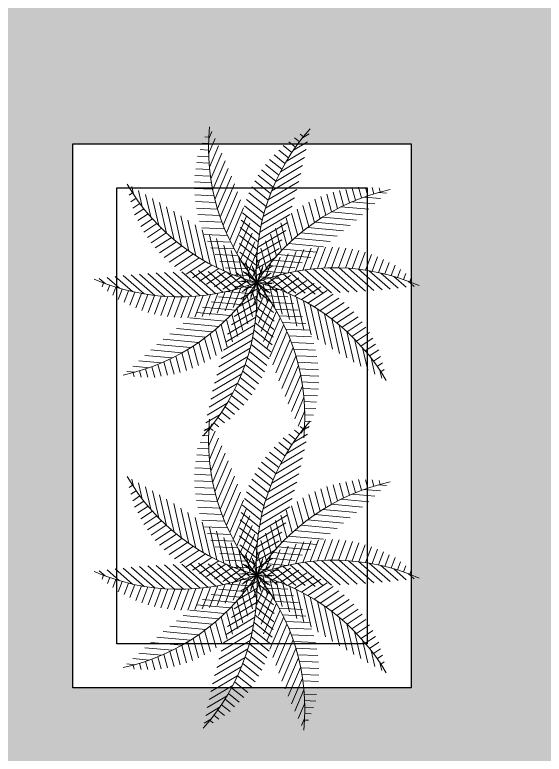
# Model space of a CAD drawing. Header units: inches. Extents: x 0 to 558, y -1 to 295.
# Drawn here: x 276.81 to 280.41, y 180.32 to 185.35 of the extents above; entities that cross this region are included whole.
import ezdxf

# ---------------------------------------------------------------- set-up
doc = ezdxf.new("R2010")
doc.units = ezdxf.units.IN
doc.header["$MEASUREMENT"] = 0
for name, color, linetype, lineweight in [('ARSIR', 31, 'Continuous', 5), ('ARSIR BETON', 8, 'Continuous', 5), ('POHON', 98, 'Continuous', 5)]:
    doc.layers.add(name, color=color, linetype=linetype, lineweight=lineweight)
doc.layers.add('dinding', color=3, linetype='Continuous')
pattern_1 = [(45, (37.0798, 226.14725), (6e-17, 0.5747364), [1.2192, -0.4064]), (135, (37.36716, 226.4346), (6e-17, 0.5747364), [1.2192, -0.4064])]

# ---------------------------------------------------------------- blocks, each defined once
blk = doc.blocks.new('A$C08441736')
at = {"color": 82}
for p, q in [((0.0057, 0.7473), (-0.0197, 0.7763)), ((0.0295, 0.6758), (-0.0246, 0.7375)), ((0.0028, 0.7548), (0.0219, 0.762)), ((0.0138, 0.7247), (0.0436, 0.7359)), ((0.0458, 0.6127), (-0.0291, 0.6983)), ((0.0239, 0.6942), (0.0635, 0.7091)), ((0.0572, 0.5554), (-0.0332, 0.6587)), ((0.033, 0.6634), (0.0847, 0.6828)), ((0.0412, 0.6322), (0.0982, 0.6536)), ((0.0485, 0.6007), (0.1131, 0.625)), ((0.0647, 0.5025), (-0.037, 0.6187)), ((0.0548, 0.5688), (0.1264, 0.5957)), ((0.0693, 0.4529), (-0.0405, 0.5783)), ((0.0602, 0.5366), (0.1381, 0.5658)), ((-0.2667, 0.4695), (-0.2209, 0.5389)), ((-0.244, 0.4456), (-0.1948, 0.5202)), ((0.0715, 0.4061), (-0.0435, 0.5374)), ((0.0646, 0.5039), (0.1482, 0.5354)), ((-0.2219, 0.4209), (-0.1696, 0.5001)), ((-0.2003, 0.3953), (-0.1454, 0.4786)), ((0.0716, 0.3616), (-0.0462, 0.4961)), ((0.0679, 0.4709), (0.1568, 0.5043)), ((-0.2101, 0.4071), (-0.3726, 0.444)), ((-0.1795, 0.3687), (-0.1221, 0.4556)), ((0.07, 0.3191), (-0.0485, 0.4544)), ((0.0703, 0.4376), (0.1637, 0.4727)), ((0.0715, 0.4038), (0.169, 0.4404)), ((-0.1808, 0.3705), (-0.3511, 0.4092)), ((-0.1592, 0.3412), (-0.0999, 0.4311)), ((-0.1396, 0.3126), (-0.0787, 0.405)), ((0.0668, 0.2785), (-0.0504, 0.4122)), ((0.0717, 0.3696), (0.1726, 0.4075)), ((-0.1546, 0.3346), (-0.329, 0.3742)), ((-0.1207, 0.283), (-0.0586, 0.3772)), ((0.0622, 0.2394), (-0.0518, 0.3696)), ((0.0708, 0.335), (0.1744, 0.3739)), ((-0.131, 0.2993), (-0.3063, 0.3391)), ((-0.1026, 0.2522), (-0.0396, 0.3477)), ((0.0686, 0.2999), (0.1744, 0.3396)), ((0.191, 0.1571), (0.1753, 0.3294)), ((0.2177, 0.186), (0.2015, 0.3631)), ((-0.1097, 0.2645), (-0.2831, 0.3039)), ((-0.0852, 0.2204), (-0.0219, 0.3163)), ((0.0563, 0.2017), (-0.0529, 0.3264)), ((0.0653, 0.2644), (0.1723, 0.3046)), ((0.1641, 0.1301), (0.1491, 0.2951)), ((-0.0904, 0.2302), (-0.2592, 0.2685)), ((-0.0686, 0.1872), (-0.0056, 0.2827)), ((0.0493, 0.1653), (-0.0577, 0.2876)), ((0.0606, 0.2283), (0.1681, 0.2688)), ((0.1371, 0.1048), (0.1223, 0.2666)), ((-0.073, 0.1963), (-0.2346, 0.233)), ((-0.1984, 0.1282), (-0.2037, 0.243)), ((-0.1656, 0.1112), (-0.1707, 0.2254)), ((0.0413, 0.1302), (-0.0535, 0.2385)), ((-0.0529, 0.1528), (0.0091, 0.2468)), ((0.0546, 0.1918), (0.1616, 0.232)), ((0.1099, 0.081), (0.0969, 0.2244)), ((-0.0573, 0.1628), (-0.2158, 0.1988)), ((-0.1326, 0.0926), (-0.1377, 0.205)), ((0.0323, 0.0961), (-0.0531, 0.1937)), ((-0.0381, 0.117), (0.0221, 0.2083)), ((0.047, 0.1547), (0.1525, 0.1943)), ((0.0826, 0.0588), (0.0709, 0.1879)), ((-0.0431, 0.1296), (-0.1835, 0.1615)), ((-0.0996, 0.0723), (-0.1045, 0.1815)), ((-0.0665, 0.0502), (-0.0712, 0.1542)), ((0.0224, 0.0631), (-0.0523, 0.1483)), ((-0.0243, 0.0797), (0.033, 0.1666)), ((0.038, 0.1171), (0.1403, 0.1555)), ((0.0552, 0.0379), (0.0449, 0.1507)), ((-0.2084, 0.1331), (-0.3675, 0.0649)), ((-0.1744, 0.1159), (-0.3267, 0.0506)), ((-0.0304, 0.0968), (-0.1568, 0.1255)), ((-0.0333, 0.0262), (-0.0377, 0.1224)), ((-0.0115, 0.0408), (0.0415, 0.1211)), ((0.0277, 0.0184), (0.0191, 0.1127)), ((0.0272, 0.0788), (0.1247, 0.1154)), ((0.1014, -0.001), (0.1678, 0.1104)), ((0.1366, 0.001), (0.2103, 0.1246)), ((-0.142, 0.098), (-0.2914, 0.034)), ((-0.1993, -0.0074), (-0.2706, 0.082)), ((-0.1111, 0.0795), (-0.2433, 0.0228)), ((-0.1617, -0.0031), (-0.2319, 0.0849)), ((-0.1231, -0.0001), (-0.1913, 0.0854)), ((-0.0833, 0.0015), (-0.1482, 0.0829)), ((-0.019, 0.0642), (-0.1295, 0.0893)), ((-0.0423, 0.0016), (-0.1024, 0.0769)), ((0.0116, 0.0311), (-0.0508, 0.1024)), ((0, 0), (-0.0067, 0.0739)), ((0, 0), (-0.0038, 0.0848)), ((0.0146, 0.0398), (0.1048, 0.0736)), ((0.0332, -0.0014), (0.0817, 0.08)), ((0.067, -0.0018), (0.1249, 0.0955)), ((-0.0815, 0.0604), (-0.2006, 0.0093)), ((-0.0531, 0.0408), (-0.1572, -0.0039)), ((-0.0089, 0.032), (-0.1013, 0.053)), ((0, 0), (-0.053, 0.0664)), ((0, 0), (-0.0489, 0.0558)), ((0, 0), (0.0467, 0.0709)), ((0, 0), (0.038, 0.0637)), ((0.0683, 0.0477), (0.1687, 0.0201)), ((0.0995, 0.0724), (0.2049, 0.0433)), ((-0.1014, 0.001), (-0.1678, -0.1104)), ((-0.0352, -0.0236), (-0.128, 0.002)), ((-0.067, 0.0018), (-0.1249, -0.0955)), ((-0.026, 0.0206), (-0.1131, -0.0167)), ((0, 0), (-0.0819, 0.0226)), ((-0.0332, 0.0014), (-0.0817, -0.08)), ((0, 0), (-0.0724, 0.0164)), ((0, 0), (0.0795, 0.0299)), ((0, 0), (0.0682, 0.0292)), ((0.026, -0.0206), (0.1131, 0.0167)), ((0.0352, 0.0236), (0.128, -0.002)), ((0.0531, -0.0408), (0.1572, 0.0039)), ((0.1231, 0.0001), (0.1913, -0.0854)), ((0.1617, 0.0031), (0.2319, -0.0849)), ((-0.2092, -0.0088), (-0.2941, -0.1511)), ((-0.1725, -0.0042), (-0.2557, -0.1438)), ((-0.1366, -0.001), (-0.2103, -0.1246)), ((-0.0683, -0.0477), (-0.1687, -0.0201)), ((0, 0), (-0.0795, -0.0299)), ((0, 0), (-0.0682, -0.0292)), ((0, 0), (-0.0467, -0.0709)), ((0, 0), (-0.038, -0.0637)), ((-0.0277, -0.0184), (-0.0191, -0.1127)), ((-0.0116, -0.0311), (0.0508, -0.1024)), ((0, 0), (0.0724, -0.0164)), ((0, 0), (0.0038, -0.0848)), ((0, 0), (0.053, -0.0664)), ((0, 0), (0.0819, -0.0226)), ((0, 0), (0.0067, -0.0739)), ((0, 0), (0.0489, -0.0558)), ((0.0089, -0.032), (0.1013, -0.053)), ((0.0333, -0.0262), (0.0377, -0.1224)), ((0.0423, -0.0016), (0.1024, -0.0769)), ((0.0815, -0.0604), (0.2006, -0.0093)), ((0.0833, -0.0015), (0.1482, -0.0829)), ((-0.129, -0.0975), (-0.2376, -0.0676)), ((-0.0995, -0.0724), (-0.2049, -0.0433)), ((-0.0146, -0.0398), (-0.1048, -0.0736)), ((-0.0826, -0.0588), (-0.0709, -0.1879)), ((-0.0552, -0.0379), (-0.0449, -0.1507)), ((0.0115, -0.0408), (-0.0415, -0.1211)), ((-0.0224, -0.0631), (0.0523, -0.1483)), ((0.019, -0.0642), (0.1295, -0.0893)), ((0.0665, -0.0502), (0.0712, -0.1542)), ((0.0996, -0.0723), (0.1045, -0.1815)), ((-0.1569, -0.1231), (-0.2671, -0.0927)), ((-0.1371, -0.1048), (-0.1223, -0.2666)), ((-0.0272, -0.0788), (-0.1247, -0.1154)), ((-0.1099, -0.081), (-0.0969, -0.2244)), ((0.0243, -0.0797), (-0.033, -0.1666)), ((-0.0323, -0.0961), (0.0531, -0.1937)), ((0.0304, -0.0968), (0.1568, -0.1255)), ((0.1326, -0.0926), (0.1377, -0.205)), ((-0.2082, -0.1755), (-0.3185, -0.1451)), ((-0.1832, -0.1491), (-0.294, -0.1186)), ((-0.1641, -0.1301), (-0.1491, -0.2951)), ((-0.038, -0.1171), (-0.1403, -0.1555)), ((-0.0413, -0.1302), (0.0535, -0.2385)), ((0.0381, -0.117), (-0.0221, -0.2083)), ((0.0431, -0.1296), (0.1835, -0.1615)), ((0.1656, -0.1112), (0.1707, -0.2254)), ((0.1984, -0.1282), (0.2037, -0.243)), ((-0.191, -0.1571), (-0.1753, -0.3294)), ((-0.047, -0.1547), (-0.1525, -0.1943)), ((-0.0493, -0.1653), (0.0577, -0.2876)), ((0.0529, -0.1528), (-0.0091, -0.2468)), ((0.0573, -0.1628), (0.2158, -0.1988)), ((-0.2442, -0.2171), (-0.2279, -0.3961)), ((-0.2177, -0.186), (-0.2015, -0.3631)), ((-0.0546, -0.1918), (-0.1616, -0.232)), ((-0.0563, -0.2017), (0.0529, -0.3264)), ((0.0686, -0.1872), (0.0056, -0.2827)), ((-0.0606, -0.2283), (-0.1681, -0.2688)), ((-0.0622, -0.2394), (0.0518, -0.3696)), ((0.0852, -0.2204), (0.0219, -0.3163)), ((0.1026, -0.2522), (0.0396, -0.3477)), ((-0.0653, -0.2644), (-0.1723, -0.3046)), ((-0.0668, -0.2785), (0.0504, -0.4122)), ((0.1207, -0.283), (0.0586, -0.3772)), ((-0.0686, -0.2999), (-0.1744, -0.3396)), ((-0.07, -0.3191), (0.0485, -0.4544)), ((0.1396, -0.3126), (0.0787, -0.405)), ((-0.0708, -0.335), (-0.1744, -0.3739)), ((-0.0716, -0.3616), (0.0462, -0.4961)), ((-0.0717, -0.3696), (-0.1726, -0.4075)), ((-0.0715, -0.4038), (-0.169, -0.4404)), ((-0.0703, -0.4376), (-0.1637, -0.4727)), ((-0.0715, -0.4061), (0.0435, -0.5374)), ((-0.0679, -0.4709), (-0.1568, -0.5043)), ((-0.0693, -0.4529), (0.0405, -0.5783)), ((-0.0646, -0.5039), (-0.1482, -0.5354)), ((-0.0647, -0.5025), (0.037, -0.6187)), ((-0.0602, -0.5366), (-0.1381, -0.5658)), ((-0.0548, -0.5688), (-0.1264, -0.5957)), ((-0.0572, -0.5554), (0.0332, -0.6587)), ((-0.0485, -0.6007), (-0.1131, -0.625)), ((-0.0458, -0.6127), (0.0291, -0.6983)), ((-0.0412, -0.6322), (-0.0982, -0.6536)), ((-0.033, -0.6634), (-0.0847, -0.6828)), ((-0.0295, -0.6758), (0.0246, -0.7375)), ((-0.0239, -0.6942), (-0.0635, -0.7091)), ((-0.0138, -0.7247), (-0.0436, -0.7359)), ((-0.0028, -0.7548), (-0.0219, -0.762)), ((-0.0057, -0.7473), (0.0197, -0.7763))]:
    blk.add_line(p, q, dxfattribs=at)
at = {"color": 60}
for p, q in [((-0.4414, 0.6123), (-0.4302, 0.6293)), ((-0.4148, 0.5944), (-0.3973, 0.621)), ((-0.4347, 0.6079), (-0.4723, 0.6164)), ((-0.3887, 0.5757), (-0.3654, 0.611)), ((-0.3632, 0.5561), (-0.3328, 0.6022)), ((-0.3383, 0.5357), (-0.3048, 0.5865)), ((-0.3734, 0.564), (-0.4534, 0.5822)), ((-0.3231, 0.5226), (-0.434, 0.5478)), ((-0.3138, 0.5145), (-0.2759, 0.5721)), ((-0.29, 0.4924), (-0.2479, 0.5562)), ((-0.2802, 0.483), (-0.414, 0.5133)), ((-0.243, 0.4446), (-0.3936, 0.4788)), ((-0.5885, 0.2346), (-0.5913, 0.2954)), ((-0.5563, 0.2317), (-0.5594, 0.3007)), ((-0.524, 0.2279), (-0.5275, 0.3043)), ((-0.4917, 0.223), (-0.4955, 0.3062)), ((-0.4593, 0.2171), (-0.4634, 0.3064)), ((-0.4269, 0.2101), (-0.4312, 0.3049)), ((-0.3944, 0.202), (-0.399, 0.3017)), ((-0.3619, 0.1928), (-0.3666, 0.2968)), ((-0.717, 0.2359), (-0.7179, 0.2563)), ((-0.685, 0.2371), (-0.6864, 0.2689)), ((-0.6529, 0.2372), (-0.6548, 0.2795)), ((-0.6207, 0.2364), (-0.6232, 0.2916)), ((-0.3293, 0.1824), (-0.3342, 0.2901)), ((-0.2967, 0.1708), (-0.3017, 0.2814)), ((-0.264, 0.158), (-0.2691, 0.2708)), ((-0.7089, 0.2363), (-0.7444, 0.2211)), ((-0.6336, 0.2368), (-0.709, 0.2045)), ((-0.5686, 0.2329), (-0.6731, 0.1881)), ((-0.5106, 0.226), (-0.6367, 0.1719)), ((-0.4579, 0.2168), (-0.5998, 0.156)), ((-0.4093, 0.2059), (-0.5625, 0.1402)), ((-0.3641, 0.1935), (-0.5246, 0.1247)), ((-0.3218, 0.1798), (-0.4861, 0.1094)), ((-0.2819, 0.1652), (-0.4472, 0.0943)), ((-0.2442, 0.1495), (-0.4076, 0.0795)), ((-0.2359, -0.0129), (-0.3076, 0.0769)), ((-0.3737, -0.046), (-0.4409, 0.0382)), ((-0.3404, -0.0362), (-0.4095, 0.0503)), ((-0.3064, -0.0274), (-0.3769, 0.0609)), ((-0.2716, -0.0196), (-0.3429, 0.0698)), ((-0.4379, -0.0684), (-0.5001, 0.0096)), ((-0.4061, -0.0567), (-0.4711, 0.0246)), ((-0.4992, -0.0943), (-0.555, -0.0245)), ((-0.4689, -0.0809), (-0.5281, -0.0068)), ((-0.3251, -0.0321), (-0.4172, -0.1865)), ((-0.2855, -0.0226), (-0.3765, -0.1753)), ((-0.2469, -0.0148), (-0.3354, -0.1635)), ((-0.5579, -0.1236), (-0.6056, -0.0639)), ((-0.5289, -0.1086), (-0.5808, -0.0435)), ((-0.4083, -0.0575), (-0.4977, -0.2075)), ((-0.366, -0.0436), (-0.4576, -0.1973)), ((-0.614, -0.1562), (-0.652, -0.1086)), ((-0.5863, -0.1395), (-0.6293, -0.0856)), ((-0.4979, -0.0937), (-0.5769, -0.2264)), ((-0.4521, -0.074), (-0.5375, -0.2172)), ((-0.6411, -0.1736), (-0.6756, -0.1304)), ((-0.5969, -0.1457), (-0.6551, -0.2434)), ((-0.5459, -0.1173), (-0.6162, -0.2351)), ((-0.6676, -0.1918), (-0.694, -0.1587)), ((-0.6518, -0.1808), (-0.6938, -0.2513)), ((-0.2318, -0.2023), (-0.3407, -0.1723)), ((-0.7188, -0.2306), (-0.7315, -0.2147)), ((-0.6935, -0.2108), (-0.7134, -0.1859)), ((-0.2541, -0.2294), (-0.3609, -0.2)), ((-0.7124, -0.2255), (-0.7322, -0.2587)), ((-0.2753, -0.2568), (-0.3791, -0.2282)), ((-0.2705, -0.2504), (-0.2542, -0.4286)), ((-0.314, -0.3127), (-0.4103, -0.2862)), ((-0.2952, -0.2846), (-0.3956, -0.257)), ((-0.2965, -0.2865), (-0.2807, -0.4604)), ((-0.3318, -0.3411), (-0.4232, -0.3159)), ((-0.3223, -0.3256), (-0.3072, -0.4916)), ((-0.3484, -0.3697), (-0.4346, -0.346)), ((-0.3641, -0.3987), (-0.4443, -0.3766)), ((-0.3477, -0.3685), (-0.3337, -0.5223)), ((-0.3787, -0.4279), (-0.4524, -0.4076)), ((-0.3727, -0.4158), (-0.3603, -0.5524)), ((-0.405, -0.4872), (-0.4636, -0.4711)), ((-0.3923, -0.4575), (-0.4588, -0.4391)), ((-0.3972, -0.4687), (-0.3869, -0.582)), ((-0.4166, -0.5173), (-0.4699, -0.5026)), ((-0.4274, -0.5476), (-0.4682, -0.5364)), ((-0.421, -0.5294), (-0.4136, -0.6111)), ((-0.4371, -0.5782), (-0.4678, -0.5697)), ((-0.446, -0.609), (-0.4656, -0.6036)), ((-0.4438, -0.6012), (-0.4403, -0.6396))]:
    blk.add_line(p, q, dxfattribs=at)
for p, q in [((0.4438, 0.6012), (0.4403, 0.6396)), ((0.421, 0.5294), (0.4136, 0.6111)), ((0.446, 0.609), (0.4656, 0.6036)), ((0.3727, 0.4158), (0.3603, 0.5524)), ((0.3972, 0.4687), (0.3869, 0.582)), ((0.4274, 0.5476), (0.4682, 0.5364)), ((0.4371, 0.5782), (0.4678, 0.5697)), ((0.3477, 0.3685), (0.3337, 0.5223)), ((0.4166, 0.5173), (0.4699, 0.5026)), ((0.3223, 0.3256), (0.3072, 0.4916)), ((0.405, 0.4872), (0.4636, 0.4711)), ((0.2965, 0.2865), (0.2807, 0.4604)), ((0.3923, 0.4575), (0.4588, 0.4391)), ((0.2705, 0.2504), (0.2542, 0.4286)), ((0.3787, 0.4279), (0.4524, 0.4076)), ((0.3484, 0.3697), (0.4346, 0.346)), ((0.3641, 0.3987), (0.4443, 0.3766)), ((0.3318, 0.3411), (0.4232, 0.3159)), ((0.314, 0.3127), (0.4103, 0.2862)), ((0.2753, 0.2568), (0.3791, 0.2282)), ((0.2952, 0.2846), (0.3956, 0.257)), ((0.7124, 0.2255), (0.7322, 0.2587)), ((0.2541, 0.2294), (0.3609, 0.2)), ((0.4979, 0.0937), (0.5769, 0.2264)), ((0.5459, 0.1173), (0.6162, 0.2351)), ((0.5969, 0.1457), (0.6551, 0.2434)), ((0.6518, 0.1808), (0.6938, 0.2513)), ((0.7188, 0.2306), (0.7315, 0.2147)), ((0.2318, 0.2023), (0.3407, 0.1723)), ((0.3251, 0.0321), (0.4172, 0.1865)), ((0.366, 0.0436), (0.4576, 0.1973)), ((0.4083, 0.0575), (0.4977, 0.2075)), ((0.4521, 0.074), (0.5375, 0.2172)), ((0.6676, 0.1918), (0.694, 0.1587)), ((0.6935, 0.2108), (0.7134, 0.1859)), ((0.1832, 0.1491), (0.294, 0.1186)), ((0.2082, 0.1755), (0.3185, 0.1451)), ((0.2092, 0.0088), (0.2941, 0.1511)), ((0.2469, 0.0148), (0.3354, 0.1635)), ((0.2855, 0.0226), (0.3765, 0.1753)), ((0.614, 0.1562), (0.652, 0.1086)), ((0.6411, 0.1736), (0.6756, 0.1304)), ((0.1569, 0.1231), (0.2671, 0.0927)), ((0.5579, 0.1236), (0.6056, 0.0639)), ((0.5863, 0.1395), (0.6293, 0.0856)), ((0.4689, 0.0809), (0.5281, 0.0068)), ((0.4992, 0.0943), (0.555, 0.0245)), ((0.5289, 0.1086), (0.5808, 0.0435)), ((0.3737, 0.046), (0.4409, -0.0382)), ((0.4061, 0.0567), (0.4711, -0.0246)), ((0.4379, 0.0684), (0.5001, -0.0096)), ((0.1993, 0.0074), (0.2706, -0.082)), ((0.2359, 0.0129), (0.3076, -0.0769)), ((0.2716, 0.0196), (0.3429, -0.0698)), ((0.3064, 0.0274), (0.3769, -0.0609)), ((0.3404, 0.0362), (0.4095, -0.0503)), ((0.142, -0.098), (0.2914, -0.034)), ((0.1744, -0.1159), (0.3267, -0.0506)), ((0.2084, -0.1331), (0.3675, -0.0649)), ((0.2442, -0.1495), (0.4076, -0.0795)), ((0.2819, -0.1652), (0.4472, -0.0943)), ((0.3218, -0.1798), (0.4861, -0.1094)), ((0.3641, -0.1935), (0.5246, -0.1247)), ((0.4093, -0.2059), (0.5625, -0.1402)), ((0.264, -0.158), (0.2691, -0.2708)), ((0.2967, -0.1708), (0.3017, -0.2814)), ((0.4579, -0.2168), (0.5998, -0.156)), ((0.5106, -0.226), (0.6367, -0.1719)), ((0.3293, -0.1824), (0.3342, -0.2901)), ((0.3619, -0.1928), (0.3666, -0.2968)), ((0.3944, -0.202), (0.399, -0.3017)), ((0.4269, -0.2101), (0.4312, -0.3049)), ((0.4593, -0.2171), (0.4634, -0.3064)), ((0.5686, -0.2329), (0.6731, -0.1881)), ((0.6336, -0.2368), (0.709, -0.2045)), ((0.0904, -0.2302), (0.2592, -0.2685)), ((0.4917, -0.223), (0.4955, -0.3062)), ((0.524, -0.2279), (0.5275, -0.3043)), ((0.5563, -0.2317), (0.5594, -0.3007)), ((0.5885, -0.2346), (0.5913, -0.2954)), ((0.6207, -0.2364), (0.6232, -0.2916)), ((0.6529, -0.2372), (0.6548, -0.2795)), ((0.685, -0.2371), (0.6864, -0.2689)), ((0.7089, -0.2363), (0.7444, -0.2211)), ((0.717, -0.2359), (0.7179, -0.2563)), ((0.1097, -0.2645), (0.2831, -0.3039)), ((0.131, -0.2993), (0.3063, -0.3391)), ((0.1592, -0.3412), (0.0999, -0.4311)), ((0.1546, -0.3346), (0.329, -0.3742)), ((0.1795, -0.3687), (0.1221, -0.4556)), ((0.2003, -0.3953), (0.1454, -0.4786)), ((0.1808, -0.3705), (0.3511, -0.4092)), ((0.2219, -0.4209), (0.1696, -0.5001)), ((0.2101, -0.4071), (0.3726, -0.444)), ((0.244, -0.4456), (0.1948, -0.5202)), ((0.2667, -0.4695), (0.2209, -0.5389)), ((0.243, -0.4446), (0.3936, -0.4788)), ((0.29, -0.4924), (0.2479, -0.5562)), ((0.2802, -0.483), (0.414, -0.5133)), ((0.3138, -0.5145), (0.2759, -0.5721)), ((0.3383, -0.5357), (0.3048, -0.5865)), ((0.3231, -0.5226), (0.434, -0.5478)), ((0.3632, -0.5561), (0.3328, -0.6022)), ((0.3887, -0.5757), (0.3654, -0.611)), ((0.3734, -0.564), (0.4534, -0.5822)), ((0.4148, -0.5944), (0.3973, -0.621)), ((0.4414, -0.6123), (0.4302, -0.6293)), ((0.4347, -0.6079), (0.4723, -0.6164))]:
    blk.add_line(p, q)
at = {"color": 106}
for p, q in [((0.2442, 0.2171), (0.2279, 0.3961)), ((0.1725, 0.0042), (0.2557, 0.1438)), ((0.129, 0.0975), (0.2376, 0.0676)), ((0.1111, -0.0795), (0.2433, -0.0228)), ((0.2313, -0.1438), (0.2364, -0.258)), ((0.073, -0.1963), (0.2346, -0.233))]:
    blk.add_line(p, q, dxfattribs=at)
at = {"color": 85}
blk.add_line((-0.2313, 0.1438), (-0.2364, 0.258), dxfattribs=at)
at = {"color": 82}
for centre, start, end in [((-0.9753, 0.3811), 338.6598, 23.6829), ((-1.013, -0.265), 14.6598, 59.6829), ((-0.6638, -0.8098), 50.6598, 95.6829), ((-0.061, -1.0453), 86.6598, 131.6829), ((0.5651, -0.8816), 122.6598, 167.6829), ((0.9753, -0.3811), 158.6598, 203.6829)]:
    blk.add_arc(centre, 1.0471, start, end, dxfattribs=at)
for centre, start, end in [((-0.5651, 0.8816), 302.6598, 347.6829), ((0.061, 1.0453), 266.6598, 311.6829), ((0.6638, 0.8098), 230.6598, 275.6829), ((1.013, 0.265), 194.6598, 239.6829)]:
    blk.add_arc(centre, 1.0471, start, end)

msp = doc.modelspace()

# ---------------------------------------------------------------- hatches: boundary and pattern name
at = {"layer": 'ARSIR'}
h = msp.add_hatch(dxfattribs=at)
h.set_pattern_fill('AR-HBONE', color=256, scale=0.004, style=0)
h.set_pattern_definition(pattern_1)
h.paths.add_polyline_path([(277.2032, 190.67), (279.5032, 190.67), (279.5032, 186.97), (277.2032, 186.97)])
h.paths.add_polyline_path([(277.2032, 184.47), (279.5032, 184.47), (279.5032, 180.77), (277.2032, 180.77)])
edge = h.paths.add_edge_path()
edge.add_line((262.4822, 197.9585), (262.4822, 196.6571))
edge.add_line((262.4822, 196.6571), (265.7537, 196.6585))
edge.add_arc((265.7568, 189.203), 7.4555, 0.24526, 90.02394, ccw=False)
edge.add_line((273.2123, 189.2349), (273.2123, 182.8115))
edge.add_line((273.2123, 182.8115), (274.4123, 182.8115))
edge.add_line((274.4123, 182.8115), (274.4123, 177.6115))
edge.add_line((274.4123, 177.6115), (282.3623, 177.6115))
edge.add_line((282.3623, 177.6115), (282.3623, 182.8115))
edge.add_line((282.3623, 182.8115), (283.5623, 182.8115))
edge.add_line((283.5623, 182.8115), (283.5623, 190.7865))
edge.add_arc((286.5623, 190.7865), 3, 90, 180, ccw=False)
edge.add_line((286.5623, 193.7865), (332.5823, 193.7865))
edge.add_line((332.5823, 193.7865), (332.5823, 194.9865))
edge.add_line((332.5823, 194.9865), (279.5032, 194.9865))
edge.add_line((279.5032, 194.9865), (279.5032, 192.5865))
edge.add_line((279.5032, 192.5865), (277.2032, 192.5865))
edge.add_line((277.2032, 192.5865), (277.2032, 194.9865))
edge.add_line((277.2032, 194.9865), (272.3302, 194.9865))
edge.add_arc((265.7568, 189.203), 8.7555, 41.343, 90)
edge.add_line((265.7568, 197.9585), (262.4822, 197.9585))
at = {"layer": 'ARSIR BETON'}
h = msp.add_hatch(dxfattribs=at)
h.set_pattern_fill('AR-HBONE', color=256, scale=0.004, style=0)
h.set_pattern_definition(pattern_1)
edge = h.paths.add_edge_path()
edge.add_arc((191.2828, 190.0679), 14, 90, 180)
edge.add_line((177.2828, 190.0679), (177.2828, 133.2715))
edge.add_arc((191.2827, 133.2715), 14, 179.99992, 263.11919)
edge.add_line((189.6055, 119.3724), (189.6055, 112.3227))
edge.add_line((189.6055, 112.3227), (189.7055, 112.3227))
edge.add_line((189.7055, 112.3227), (189.7055, 112.2227))
edge.add_line((189.7055, 112.2227), (201.7055, 112.2227))
edge.add_line((201.7055, 112.2227), (201.7055, 119.2715))
edge.add_line((201.7055, 119.2715), (380.22, 119.2715))
edge.add_arc((380.22, 133.2715), 14, 270, 360)
edge.add_line((394.22, 133.2715), (394.22, 186.8365))
edge.add_arc((380.07, 186.8365), 14.15, 0.00002, 89.99998)
edge.add_line((380.07, 200.9865), (288.3873, 200.9865))
edge.add_arc((288.3873, 203.9865), 3, 180, 270, ccw=False)
edge.add_line((285.3873, 203.9865), (285.3986, 204.9823))
edge.add_line((285.3986, 204.9823), (271.3873, 205.1475))
edge.add_line((271.3873, 205.1475), (271.3873, 204.9086))
edge.add_arc((270.5466, 204.9086), 0.8408, 270, 360, ccw=False)
edge.add_line((270.5466, 204.0679), (191.2828, 204.0679))
edge = h.paths.add_edge_path()
edge.add_line((191.2672, 197.9562), (265.7566, 197.9585))
edge.add_arc((265.7568, 189.203), 8.7555, 41.343, 90.00169, ccw=False)
edge.add_line((272.3302, 194.9865), (332.5823, 194.9865))
edge.add_line((332.5823, 194.9865), (332.5823, 191.8715))
edge.add_line((332.5823, 191.8715), (340.1822, 191.8715))
edge.add_line((340.1822, 191.8715), (340.1822, 194.9865))
edge.add_line((340.1822, 194.9865), (380.07, 194.9865))
edge.add_arc((380.07, 186.8365), 8.15, 0, 90, ccw=False)
edge.add_line((388.22, 186.8365), (388.22, 163.1715))
edge.add_line((388.22, 163.1715), (388.22, 157.7117))
edge.add_line((388.22, 157.7117), (388.22, 133.2715))
edge.add_arc((380.22, 133.2715), 8, -90, 0, ccw=False)
edge.add_line((380.22, 125.2715), (191.2828, 125.2715))
edge.add_arc((191.185, 133.1732), 7.9023, 180.12317, 270.70845, ccw=False)
edge.add_line((183.2828, 133.1562), (183.2675, 189.9541))
edge.add_arc((191.2675, 189.9563), 8, 90.00169, 180.01541, ccw=False)

# ---------------------------------------------------------------- linework, layer by layer
at = {"layer": 'dinding'}
for points in [[(277.2032, 184.47), (279.5032, 184.47), (279.5032, 180.77), (277.2032, 180.77)], [(277.5032, 184.17), (279.2032, 184.17), (279.2032, 181.07), (277.5032, 181.07)]]:
    msp.add_lwpolyline(points, close=True, dxfattribs=at)

# ---------------------------------------------------------------- block references
at = {"layer": 'POHON', "lineweight": 0, "xscale": -1.377873410171134, "yscale": 1.377873410170821, "zscale": 1.377873410170977, "rotation": 270}
for p in [(278.4532, 183.5275), (278.4532, 181.5396)]:
    msp.add_blockref('A$C08441736', p, dxfattribs=at)

doc.saveas('drawing.dxf')
